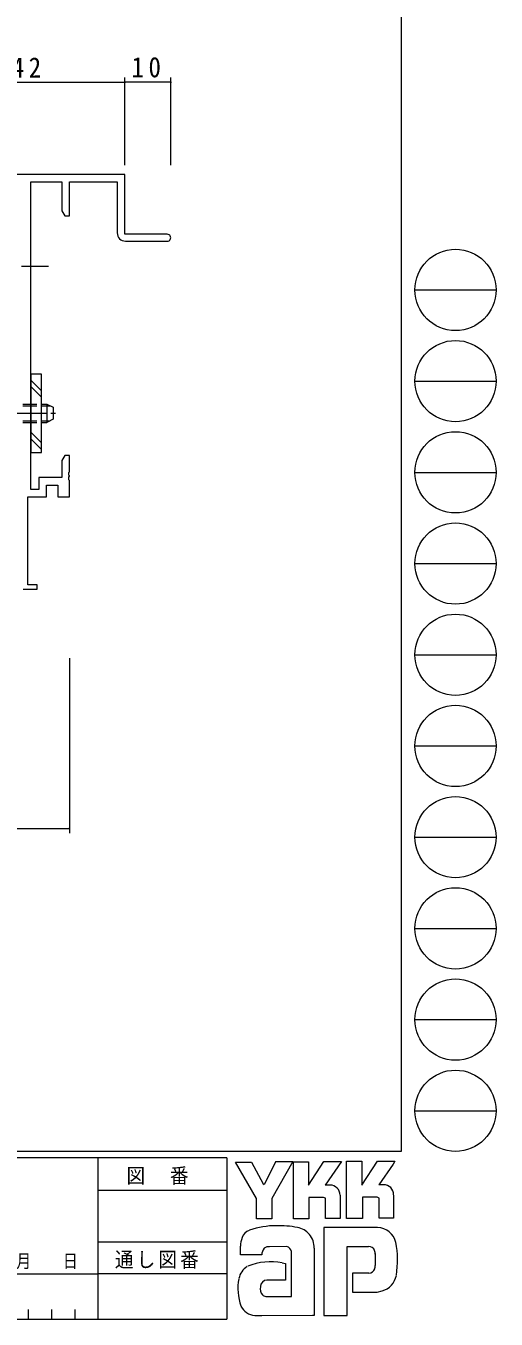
# Model space of a CAD drawing. Units: millimetres on the paper. Extents: x -397 to 397, y -282 to 282.
# Drawn here: x 294.6 to 396.7, y -282.1 to -1.4 of the extents above; entities that cross this region are included whole.
import ezdxf

# ---------------------------------------------------------------- set-up
doc = ezdxf.new("R2010")
doc.units = ezdxf.units.MM
doc.linetypes.add('USER2', pattern=[13, 10, -1, 1, -1])
doc.linetypes.add('USER4', pattern=[4, 3, -1])
for name, color, linetype, lineweight in [('0-1_YKK_ZWAK', 7, 'Continuous', 18), ('0-3_YKK_11', 7, 'Continuous', 18), ('0-5_YKK_13', 4, 'Continuous', 18), ('0-6_YKK_D', 6, 'Continuous', 18)]:
    doc.layers.add(name, color=color, linetype=linetype, lineweight=lineweight)
doc.styles.add('ＭＳ ゴシック', font='')
doc.styles.get('ＭＳ ゴシック').set_extended_font_data('MS Gothic')

msp = doc.modelspace()

# ---------------------------------------------------------------- linework, layer by layer
at = {"layer": '0-1_YKK_ZWAK'}
for p, q in [((376.092, 279.3), (376.092, -245.7)), ((379.068, -58.716), (396.708, -58.716)), ((379.068, -78.512), (396.708, -78.512)), ((379.068, -98.308), (396.708, -98.308)), ((379.068, -118.104), (396.708, -118.104)), ((379.068, -137.9), (396.708, -137.9)), ((379.068, -157.696), (396.708, -157.696)), ((379.068, -177.492), (396.708, -177.492)), ((379.068, -197.288), (396.708, -197.288)), ((379.068, -217.084), (396.708, -217.084)), ((379.068, -236.88), (396.708, -236.88)), ((376.092, -245.7), (-393.908, -245.7)), ((338.292, -247.1), (-393.908, -247.1)), ((310.291, -247.1), (310.291, -282.1)), ((338.292, -247.1), (338.292, -282.1)), ((340.129, -248.006), (343.642, -248.006)), ((344.724, -255.899), (340.129, -248.006)), ((348.928, -247.898), (346.372, -252.871)), ((352.751, -260.331), (352.751, -247.925)), ((364.266, -247.817), (367.537, -247.817)), ((364.266, -260.223), (364.266, -247.817)), ((370.969, -247.817), (374.753, -247.817)), ((374.375, -248.465), (371.253, -252.925)), ((374.753, -247.817), (374.375, -248.465)), ((310.291, -254.1), (338.292, -254.1)), ((360.671, -253.006), (359.632, -253.006)), ((362.833, -255.169), (362.833, -260.25)), ((372.292, -252.925), (371.253, -252.925)), ((374.456, -255.169), (374.456, -260.196)), ((359.266, -255.682), (356.076, -255.682)), ((367.672, -255.655), (367.672, -260.223)), ((370.861, -255.655), (367.672, -255.655)), ((371.294, -255.817), (370.861, -255.655)), ((371.294, -260.196), (371.294, -255.817)), ((367.672, -260.223), (364.266, -260.223)), ((371.294, -260.146), (371.344, -260.196)), ((374.456, -260.196), (371.294, -260.196)), ((370.915, -262.196), (359.32, -262.196)), ((359.32, -262.196), (359.32, -281.306)), ((310.291, -265.299), (338.292, -265.299)), ((341.21, -268.17), (341.21, -266.241)), ((351.238, -266.305), (347.54, -266.375)), ((364.347, -266.359), (368.996, -266.359)), ((364.347, -281.306), (364.347, -266.359)), ((345.859, -268.17), (341.21, -268.17)), ((352.319, -277.171), (352.319, -267.44)), ((357.211, -266.683), (357.211, -281.279)), ((370.465, -267.856), (370.483, -270.491)), ((365.563, -272.089), (365.563, -276.225)), ((369.104, -272.089), (365.563, -272.089)), ((209.492, -272.3), (310.291, -272.3)), ((338.292, -272.299), (310.291, -272.299)), ((350.967, -273.63), (346.973, -273.635)), ((346.697, -277.171), (352.319, -277.171)), ((351.886, -277.171), (352.238, -277.171)), ((352.319, -277.17), (352.32, -277.171)), ((365.563, -276.225), (370.888, -276.225)), ((370.888, -276.225), (371.969, -275.982)), ((295.172, -280), (295.172, -282.1)), ((300.211, -280), (300.211, -282.1)), ((305.251, -280), (305.251, -282.1)), ((-393.908, -282.1), (338.292, -282.1)), ((345.859, -281.36), (344.372, -281.36)), ((356.887, -281.333), (345.859, -281.36)), ((357.211, -281.279), (356.887, -281.333))]:
    msp.add_line(p, q, dxfattribs=at)
for points in [[(343.642, -248.006), (346.156, -252.709), (346.372, -252.871)], [(348.928, -247.898), (352.554, -247.898), (348.021, -255.926)], [(352.751, -247.925), (355.968, -247.925), (355.968, -253.023), (359.347, -247.871)], [(359.347, -247.871), (363.172, -247.871), (359.632, -253.006)], [(367.537, -247.817), (367.537, -253.008), (370.969, -247.817)], [(348.021, -255.926), (348.021, -260.358), (344.724, -260.358), (344.724, -255.899)], [(356.076, -255.682), (356.076, -260.331), (352.751, -260.331)], [(362.833, -260.25), (359.698, -260.25), (359.698, -255.845), (359.266, -255.682)], [(350.265, -269.873), (350.967, -270.035), (350.967, -273.63)], [(359.32, -281.306), (363.563, -281.306), (364.347, -281.306)]]:
    msp.add_lwpolyline(points, dxfattribs=at)
for centre in [(387.888, -58.716), (387.888, -78.512), (387.888, -98.308), (387.888, -118.104), (387.888, -137.9), (387.888, -157.696), (387.888, -177.492), (387.888, -197.288), (387.888, -217.084), (387.888, -236.88)]:
    msp.add_circle(centre, 8.82, dxfattribs=at)
for centre, radius, start, end in [((360.671, -255.169), 2.163, 0.00166, 89.99604), ((372.292, -255.088), 2.163, 0.00166, 89.99604), ((343.898, -265.155), 2.444, 109.02127, 161.51264), ((349.014, -279.501), 17.68, 89.89165, 109.30848), ((349.533, -282.563), 20.748, 78.7801, 91.46938), ((352.822, -266.596), 4.449, 40.66422, 80.31694), ((352.601, -266.585), 4.612, 358.78059, 38.76563), ((370.764, -266.54), 4.341, 14.44572, 87.08746), ((346.251, -266.266), 5.037, 158.41083, 179.71775), ((347.407, -268.071), 1.701, 85.50551, 126.78038), ((350.748, -267.854), 1.625, 14.7552, 72.44995), ((369.157, -267.579), 1.229, 16.43123, 96.91661), ((354.458, -269.287), 20.86, 350.99027, 10.67625), ((347.967, -268.107), 2.109, 138.46382, 181.71359), ((366.823, -268.308), 3.673, 4.93423, 17.03552), ((344.719, -274.027), 3.908, 121.82711, 169.08475), ((347.812, -282.954), 13.309, 79.38098, 112.05825), ((369.105, -270.784), 1.306, 269.95468, 342.90145), ((366.802, -270.141), 3.697, 343.6902, 354.75362), ((351.741, -275.495), 11.082, 168.76372, 199.80079), ((347.874, -275.428), 2.369, 171.08203, 216.71923), ((346.982, -275.079), 1.445, 90.33953, 178.03639), ((370.827, -271.845), 4.291, 285.44291, 349.90448), ((346.942, -275.665), 1.526, 230.9728, 260.75491), ((344.732, -277.543), 3.823, 207.31435, 263.59464)]:
    msp.add_arc(centre, radius, start, end, dxfattribs=at)
at = {"layer": '0-3_YKK_11'}
for p, q in [((316.092, -33.628), (274.092, -33.628)), ((316.092, -46.628), (316.092, -33.628)), ((295.722, -35.258), (302.462, -35.258)), ((295.722, -101.998), (295.722, -35.258)), ((302.462, -35.258), (302.462, -41.537)), ((304.092, -35.258), (314.462, -35.258)), ((304.092, -42.628), (304.092, -35.258)), ((314.462, -35.258), (314.462, -46.328)), ((302.462, -41.537), (303.092, -42.628)), ((303.092, -42.628), (304.092, -42.628)), ((325.342, -46.628), (316.092, -46.628)), ((316.262, -48.128), (325.342, -48.128)), ((303.092, -94.628), (302.462, -95.719)), ((304.092, -94.628), (303.092, -94.628)), ((304.092, -98.17), (304.092, -94.628)), ((302.462, -95.719), (302.462, -99.428)), ((303.972, -98.353), (304.092, -98.17)), ((297.462, -99.428), (297.462, -101.998)), ((302.462, -99.428), (297.462, -99.428)), ((303.972, -98.903), (303.972, -98.353)), ((304.092, -99.086), (303.972, -98.903)), ((303.972, -99.353), (304.092, -99.17)), ((303.972, -99.903), (303.972, -99.353)), ((304.092, -100.086), (303.972, -99.903)), ((304.092, -99.17), (304.092, -99.086)), ((304.092, -103.628), (304.092, -100.086)), ((295.092, -103.628), (299.092, -103.628)), ((295.092, -122.728), (295.092, -103.628)), ((297.462, -101.998), (295.722, -101.998)), ((299.092, -101.058), (301.592, -101.058)), ((299.092, -103.628), (299.092, -101.058)), ((301.592, -101.058), (301.592, -103.628)), ((301.592, -103.628), (304.092, -103.628)), ((297.092, -122.728), (295.092, -122.728)), ((297.092, -123.628), (297.092, -122.728)), ((294.092, -123.628), (297.092, -123.628))]:
    msp.add_line(p, q, dxfattribs=at)
for centre, radius, start, end in [((316.262, -46.328), 1.8, 180.00001, 269.99999), ((325.342, -47.378), 0.75, 269.99999, 90.00001)]:
    msp.add_arc(centre, radius, start, end, dxfattribs=at)
at = {"layer": '0-5_YKK_13', "linetype": 'USER2'}
for p, q in [((267.668, -53.528), (299.579, -53.528)), ((289.092, -85.478), (301.055, -85.478))]:
    msp.add_line(p, q, dxfattribs=at)
at = {"layer": '0-5_YKK_13'}
for p, q in [((295.742, -76.978), (295.742, -93.978)), ((298.042, -76.978), (295.742, -76.978)), ((295.742, -78.289), (298.042, -80.589)), ((298.042, -93.978), (298.042, -76.978)), ((295.742, -79.704), (298.042, -82.004)), ((298.042, -83.478), (299.192, -83.478)), ((298.042, -83.857), (299.95, -83.857)), ((299.192, -83.478), (300.592, -84.178)), ((299.192, -83.478), (299.192, -87.478)), ((300.592, -84.178), (300.592, -86.778)), ((300.592, -86.778), (299.192, -87.478)), ((295.742, -89.603), (298.042, -91.903)), ((298.042, -87.099), (299.95, -87.099)), ((298.042, -87.478), (299.192, -87.478)), ((295.742, -91.017), (298.042, -93.317)), ((295.742, -93.978), (298.042, -93.978))]:
    msp.add_line(p, q, dxfattribs=at)
at = {"layer": '0-5_YKK_13', "linetype": 'USER4'}
for p, q in [((293.992, -83.478), (298.042, -83.478)), ((293.992, -83.857), (298.042, -83.857)), ((293.992, -87.099), (298.042, -87.099)), ((293.992, -87.478), (298.042, -87.478))]:
    msp.add_line(p, q, dxfattribs=at)
at = {"layer": '0-6_YKK_D'}
for p, q in [((274.092, -13.629), (316.092, -13.629)), ((316.092, -31.628), (316.092, -12.629)), ((316.092, -31.628), (316.092, -12.629)), ((326.092, -13.629), (316.092, -13.629)), ((326.092, -31.628), (326.092, -12.629)), ((304.092, -138.628), (304.092, -176.628)), ((279.092, -175.628), (304.092, -175.628))]:
    msp.add_line(p, q, dxfattribs=at)
for centre, start, end in [((316.092, -13.629), 359.99983, 179.99983), ((316.092, -13.629), 359.99983, 179.99983), ((316.092, -13.629), 179.99983, 359.99983), ((316.092, -13.629), 179.99983, 359.99983), ((326.092, -13.629), 359.99983, 179.99983), ((326.092, -13.629), 179.99983, 359.99983), ((304.092, -175.628), 0, 180), ((304.092, -175.628), 180, 0)]:
    msp.add_arc(centre, 0.106, start, end, dxfattribs=at)

# ---------------------------------------------------------------- texts
at = {"layer": '0-1_YKK_ZWAK', "attachment_point": 7, "style": 'ＭＳ ゴシック'}
for s, insert, char_height in [('\\T1.17;\\W0.9;図\u3000番', (316.489, -252.962), 3.284), ('\\T1.28;\\W0.8;年\\~\\~\\~月\\~\\~\\~日', (282.468, -271.269), 2.903), ('\\T1.17;\\W0.9;通し図番', (313.971, -271.185), 3.284)]:
    msp.add_mtext(s, dxfattribs=dict(at, insert=insert, char_height=char_height))
at = {"layer": '0-6_YKK_D', "color": 7, "char_height": 4.399, "attachment_point": 7, "style": 'ＭＳ ゴシック'}
for s, insert in [('\\T1.37;\\W0.9;42', (291.572, -12.629)), ('\\T1.37;\\W0.9;10', (317.572, -12.629))]:
    msp.add_mtext(s, dxfattribs=dict(at, insert=insert))

doc.saveas('drawing.dxf')
